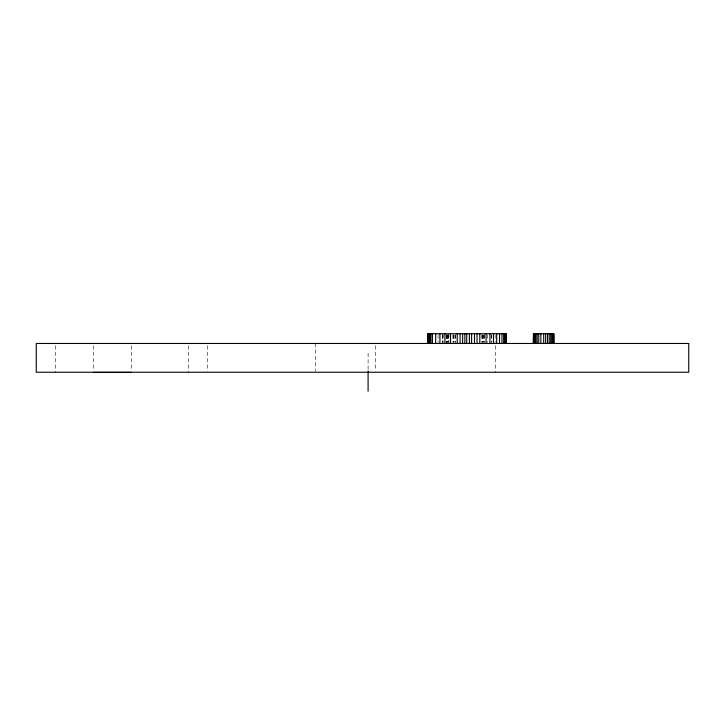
<?xml version="1.0" encoding="UTF-8"?>
<svg xmlns="http://www.w3.org/2000/svg" width="725" height="725" viewBox="0 0 725 725"><rect width="100%" height="100%" fill="white"/><g stroke="black" fill="none" stroke-linecap="round" stroke-linejoin="round"><path stroke-width="0.54" stroke-dasharray="3.62 2.72" d="M495.329 345.689L495.329 372.242M495.13 334.814L495.13 342.39M491.704 334.814L491.704 342.39M491.559 334.814L491.559 342.39M487.726 334.814L487.726 342.39M484.445 334.814L484.445 342.39M484.046 334.814L484.046 342.39M483.629 334.814L483.629 342.39M482.904 334.814L482.904 342.39M482.542 334.814L482.542 342.39M482.333 334.814L482.333 342.39M481.445 334.814L481.445 342.39M455.699 334.814L455.699 342.39M455.49 334.814L455.49 342.39M454.086 334.814L454.086 342.39M453.669 334.814L453.651 342.39M453.207 334.814L453.116 342.39M452.98 334.814L453.043 342.39M448.866 333.727L448.866 342.39L448.811 334.814M448.576 334.814L448.576 342.39M447.416 334.814L447.47 342.39M447.18 334.814L447.18 342.39M446.935 334.814L446.935 342.39M446.808 334.814L446.808 342.39M446.636 334.814L446.636 342.39M446.228 334.814L446.237 342.39M443.147 334.814L443.147 342.39M442.848 333.727L442.848 342.39M442.558 334.814L442.558 342.39M442.359 334.814L442.359 342.39M438.036 334.814L438.036 342.39M375.468 345.689L375.468 371.137M368.101 353.211L368.101 371.127M315.538 343.469L315.538 371.137M207.658 345.689L207.658 371.137M188.473 345.689L188.473 372.242M131.388 345.698L131.388 370.167M93.335 345.698L93.335 370.167M55.426 345.689L55.426 372.242"/><path stroke-width="1.09" d="M93.335 372.396L131.388 372.396M553.855 343.469L553.855 333.727L533.392 333.727L533.392 343.469L533.555 333.727M553.701 333.727L553.683 343.469M553.51 333.727L553.61 343.469M553.329 333.727L553.257 343.469M552.785 333.727L552.785 343.469M551.897 333.727L551.897 343.469M550.692 333.727L550.692 343.469M549.215 333.727L549.215 343.469M547.52 333.727L547.52 343.469M545.662 333.727L545.662 343.469M543.687 333.727L543.687 343.469M540.868 333.727L540.868 343.469M538.766 333.727L538.766 343.469M537.162 333.727L537.162 343.469M535.838 333.727L535.838 343.469M534.851 333.727L534.851 343.469M534.262 333.727L534.262 343.469M533.863 333.727L533.863 343.469M533.727 333.727L533.727 343.469M506.313 343.469L506.313 333.727L427.605 333.727L427.605 343.469M505.978 333.727L505.978 343.469M505.017 333.727L505.017 343.469M504.682 333.727L504.682 343.469M503.657 333.727L503.657 343.469M501.954 333.727L501.954 343.469M499.57 333.727L499.57 343.469M496.679 333.727L496.679 343.469M493.471 333.727L493.471 343.469M489.928 333.727L489.928 343.469M486.067 333.727L486.067 343.469M479.796 333.727L479.796 343.469M477.023 333.727L477.023 343.469M474.494 333.727L474.494 343.469M471.612 333.727L471.612 343.469M469.401 333.727L469.401 343.469M466.719 333.727L466.719 343.469M464.852 333.727L464.852 343.469M462.632 333.727L462.632 343.469M460.076 333.727L460.076 343.469M457.212 333.727L457.212 343.469M450.56 333.727L450.56 343.469M444.933 333.727L444.933 343.469M439.912 333.727L439.912 343.469M435.68 333.727L435.68 343.469M432.435 333.727L432.435 343.469M430.958 333.727L430.958 343.469M429.943 333.727L429.943 343.469M428.91 333.727L428.91 343.469M428.403 333.727L428.403 343.469M428.076 333.727L428.076 343.469M368.101 371.127L368.101 391.273M688.75 343.469L36.25 343.469L36.25 372.242L688.75 372.242L688.75 343.469"/></g></svg>
